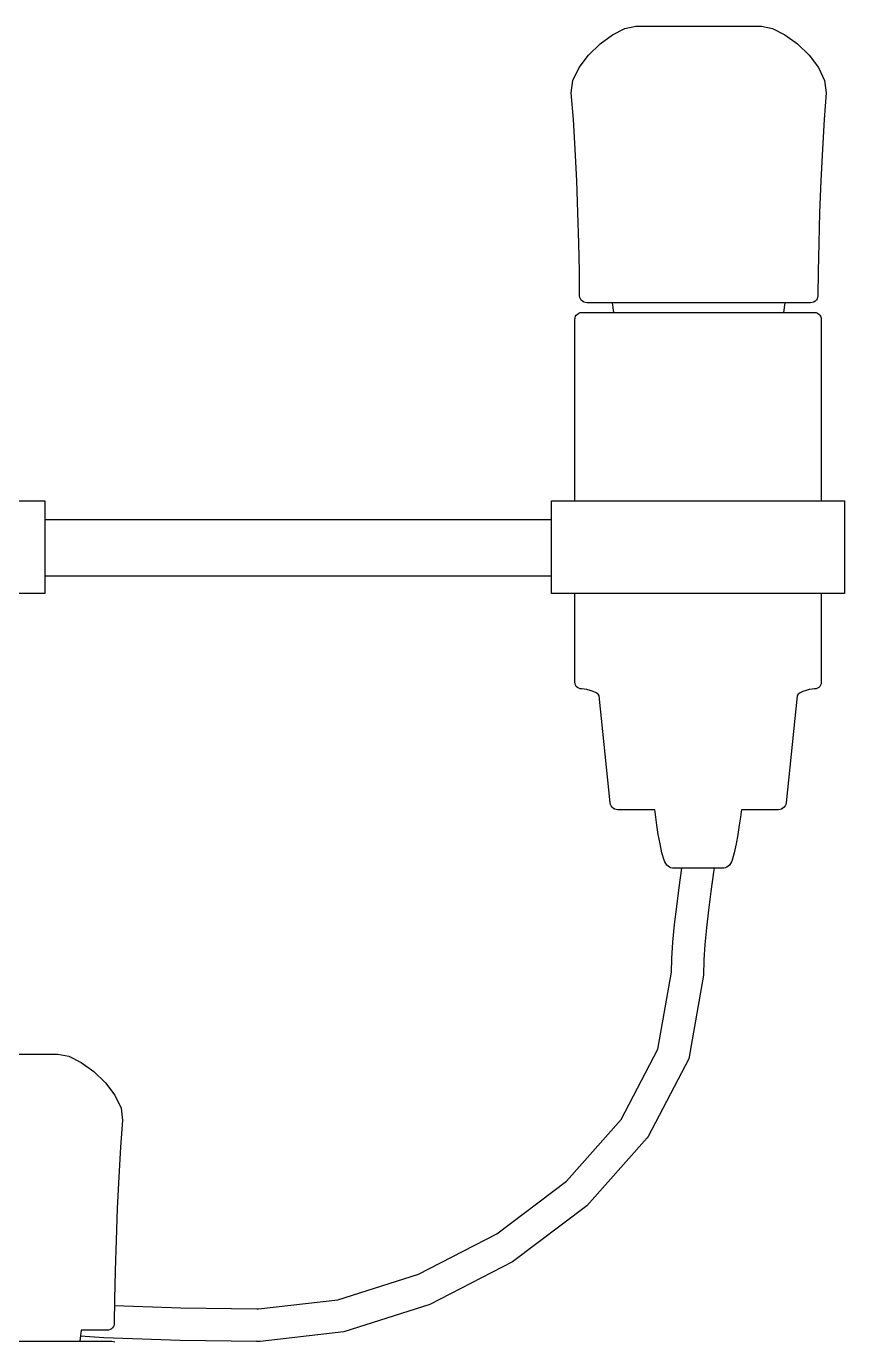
# Model space of a CAD drawing. Header units: millimetres. Extents: x 112 to 8820, y -2365 to 5002.
# Drawn here: x 1968.3 to 2046.5, y -438.8 to -313.2 of the extents above; entities that cross this region are included whole.
import ezdxf

# ---------------------------------------------------------------- set-up
doc = ezdxf.new("R2010")
doc.units = ezdxf.units.MM

# ---------------------------------------------------------------- blocks, each defined once
blk = doc.blocks.new('2097-30_el')
at = {"extrusion": (-6.81564e-18, -0.001462, 0.999999)}
for p, q in [((39.082, 35.006, 0.051), (39.2, 35.064, 0.051)), ((39.2, 35.064, 0.051), (39.305, 35.086, 0.051)), ((39.305, 35.086, 0.051), (39.337, 35.086, 0.051)), ((39.337, 35.086, 0.051), (39.405, 35.086, 0.051)), ((39.405, 35.086, 0.051), (39.503, 35.086, 0.051)), ((39.503, 35.086, 0.051), (39.627, 35.086, 0.051)), ((39.627, 35.086, 0.051), (39.769, 35.086, 0.051)), ((39.769, 35.086, 0.051), (39.918, 35.086, 0.051)), ((39.918, 35.086, 0.051), (40.067, 35.086, 0.051)), ((40.067, 35.086, 0.051), (40.206, 35.086, 0.051)), ((40.206, 35.086, 0.051), (40.325, 35.086, 0.051)), ((40.325, 35.086, 0.051), (40.418, 35.086, 0.051)), ((40.418, 35.086, 0.051), (40.478, 35.086, 0.051)), ((40.478, 35.086, 0.051), (40.503, 35.086, 0.051)), ((40.503, 35.086, 0.051), (40.608, 35.064, 0.051)), ((40.608, 35.064, 0.051), (40.726, 35.006, 0.051)), ((38.851, 34.812, 0.051), (38.962, 34.919, 0.051)), ((38.962, 34.919, 0.051), (39.082, 35.006, 0.051)), ((40.726, 35.006, 0.051), (40.847, 34.919, 0.051)), ((40.847, 34.919, 0.051), (40.958, 34.812, 0.051)), ((38.761, 34.693, 0.051), (38.851, 34.812, 0.051)), ((40.958, 34.812, 0.051), (41.048, 34.693, 0.051)), ((38.703, 34.57, 0.051), (38.761, 34.693, 0.051)), ((41.048, 34.693, 0.051), (41.107, 34.57, 0.051)), ((38.687, 34.452, 0.05), (38.703, 34.57, 0.051)), ((41.107, 34.57, 0.051), (41.122, 34.452, 0.05)), ((38.707, 34.196, 0.05), (38.687, 34.452, 0.05)), ((41.122, 34.452, 0.05), (41.102, 34.196, 0.05)), ((38.724, 33.912, 0.05), (38.707, 34.196, 0.05)), ((41.102, 34.196, 0.05), (41.085, 33.912, 0.05)), ((38.739, 33.612, 0.049), (38.724, 33.912, 0.05)), ((41.085, 33.912, 0.05), (41.071, 33.612, 0.049)), ((38.75, 33.309, 0.049), (38.739, 33.612, 0.049)), ((41.071, 33.612, 0.049), (41.059, 33.309, 0.049)), ((38.759, 33.016, 0.048), (38.75, 33.309, 0.049)), ((41.059, 33.309, 0.049), (41.051, 33.016, 0.048)), ((38.764, 32.746, 0.048), (38.759, 33.016, 0.048)), ((41.051, 33.016, 0.048), (41.045, 32.746, 0.048)), ((38.767, 32.512, 0.048), (38.764, 32.746, 0.048)), ((41.045, 32.746, 0.048), (41.042, 32.512, 0.048)), ((38.769, 32.497, 0.048), (38.767, 32.512, 0.048)), ((38.775, 32.483, 0.047), (38.769, 32.497, 0.048)), ((38.783, 32.471, 0.047), (38.775, 32.483, 0.047)), ((38.793, 32.461, 0.047), (38.783, 32.471, 0.047)), ((38.806, 32.453, 0.047), (38.793, 32.461, 0.047)), ((38.821, 32.449, 0.047), (38.806, 32.453, 0.047)), ((38.836, 32.447, 0.047), (38.821, 32.449, 0.047)), ((38.893, 32.447, 0.047), (38.836, 32.447, 0.047)), ((39.014, 32.447, 0.047), (38.893, 32.447, 0.047)), ((40.727, 32.447, 0.047), (39.014, 32.447, 0.047)), ((39.094, 32.354, 0.047), (39.081, 32.447, 0.047)), ((40.727, 32.447, 0.047), (40.714, 32.354, 0.047)), ((40.822, 32.447, 0.047), (40.727, 32.447, 0.047)), ((40.929, 32.447, 0.047), (40.822, 32.447, 0.047)), ((40.973, 32.447, 0.047), (40.929, 32.447, 0.047)), ((40.988, 32.449, 0.047), (40.973, 32.447, 0.047)), ((41.003, 32.453, 0.047), (40.988, 32.449, 0.047)), ((41.016, 32.461, 0.047), (41.003, 32.453, 0.047)), ((41.026, 32.471, 0.047), (41.016, 32.461, 0.047)), ((41.035, 32.483, 0.047), (41.026, 32.471, 0.047)), ((41.04, 32.497, 0.048), (41.035, 32.483, 0.047)), ((41.042, 32.512, 0.048), (41.04, 32.497, 0.048))]:
    blk.add_line(p, q, dxfattribs=at)
at = {"extrusion": (-1.40615e-17, -0.001462, 0.999999)}
for p, q in [((38.721, 32.288, 0.047), (38.723, 32.303, 0.047)), ((38.721, 30.556, 0.045), (38.721, 32.288, 0.047)), ((38.723, 32.303, 0.047), (38.728, 32.317, 0.047)), ((38.728, 32.317, 0.047), (38.735, 32.329, 0.047)), ((38.735, 32.329, 0.047), (38.746, 32.339, 0.047)), ((38.746, 32.339, 0.047), (38.758, 32.347, 0.047)), ((38.758, 32.347, 0.047), (38.772, 32.352, 0.047)), ((38.772, 32.352, 0.047), (38.787, 32.354, 0.047)), ((38.787, 32.354, 0.047), (38.817, 32.354, 0.047)), ((38.817, 32.354, 0.047), (38.895, 32.354, 0.047)), ((38.895, 32.354, 0.047), (39.016, 32.354, 0.047)), ((39.016, 32.354, 0.047), (39.176, 32.354, 0.047)), ((39.176, 32.354, 0.047), (39.368, 32.354, 0.047)), ((39.368, 32.354, 0.047), (39.582, 32.354, 0.047)), ((39.582, 32.354, 0.047), (39.811, 32.354, 0.047)), ((39.811, 32.354, 0.047), (40.043, 32.354, 0.047)), ((40.043, 32.354, 0.047), (40.269, 32.354, 0.047)), ((40.269, 32.354, 0.047), (40.479, 32.354, 0.047)), ((40.479, 32.354, 0.047), (40.664, 32.354, 0.047)), ((40.664, 32.354, 0.047), (40.815, 32.354, 0.047)), ((40.815, 32.354, 0.047), (40.926, 32.354, 0.047)), ((40.926, 32.354, 0.047), (40.992, 32.354, 0.047)), ((40.992, 32.354, 0.047), (41.01, 32.354, 0.047)), ((41.01, 32.354, 0.047), (41.025, 32.352, 0.047)), ((41.025, 32.352, 0.047), (41.039, 32.347, 0.047)), ((41.039, 32.347, 0.047), (41.051, 32.339, 0.047)), ((41.051, 32.339, 0.047), (41.061, 32.329, 0.047)), ((41.061, 32.329, 0.047), (41.069, 32.317, 0.047)), ((41.069, 32.317, 0.047), (41.074, 32.303, 0.047)), ((41.074, 32.303, 0.047), (41.075, 32.288, 0.047)), ((41.075, 32.288, 0.047), (41.075, 30.556, 0.045)), ((38.721, 28.824, 0.042), (38.721, 29.669, 0.043)), ((41.075, 29.669, 0.043), (41.075, 28.824, 0.042)), ((38.723, 28.809, 0.042), (38.721, 28.824, 0.042)), ((38.728, 28.795, 0.042), (38.723, 28.809, 0.042)), ((38.735, 28.783, 0.042), (38.728, 28.795, 0.042)), ((38.746, 28.773, 0.042), (38.735, 28.783, 0.042)), ((38.758, 28.765, 0.042), (38.746, 28.773, 0.042)), ((38.772, 28.76, 0.042), (38.758, 28.765, 0.042)), ((41.039, 28.765, 0.042), (41.025, 28.76, 0.042)), ((41.051, 28.773, 0.042), (41.039, 28.765, 0.042)), ((41.061, 28.783, 0.042), (41.051, 28.773, 0.042)), ((41.069, 28.795, 0.042), (41.061, 28.783, 0.042)), ((41.074, 28.809, 0.042), (41.069, 28.795, 0.042)), ((41.075, 28.824, 0.042), (41.074, 28.809, 0.042)), ((38.787, 28.759, 0.042), (38.772, 28.76, 0.042)), ((38.809, 28.757, 0.042), (38.787, 28.759, 0.042)), ((38.836, 28.752, 0.042), (38.809, 28.757, 0.042)), ((38.867, 28.745, 0.042), (38.836, 28.752, 0.042)), ((38.897, 28.735, 0.042), (38.867, 28.745, 0.042)), ((38.924, 28.722, 0.042), (38.897, 28.735, 0.042)), ((38.944, 28.709, 0.042), (38.924, 28.722, 0.042)), ((38.952, 28.693, 0.042), (38.944, 28.709, 0.042)), ((39.058, 27.671, 0.04), (38.952, 28.693, 0.042)), ((40.845, 28.693, 0.042), (40.739, 27.671, 0.04)), ((40.853, 28.709, 0.042), (40.845, 28.693, 0.042)), ((40.872, 28.722, 0.042), (40.853, 28.709, 0.042)), ((40.899, 28.735, 0.042), (40.872, 28.722, 0.042)), ((40.929, 28.745, 0.042), (40.899, 28.735, 0.042)), ((40.96, 28.752, 0.042), (40.929, 28.745, 0.042)), ((40.988, 28.757, 0.042), (40.96, 28.752, 0.042)), ((41.01, 28.759, 0.042), (40.988, 28.757, 0.042)), ((41.025, 28.76, 0.042), (41.01, 28.759, 0.042)), ((39.061, 27.656, 0.04), (39.058, 27.671, 0.04)), ((39.067, 27.642, 0.04), (39.061, 27.656, 0.04)), ((39.076, 27.63, 0.04), (39.067, 27.642, 0.04)), ((40.729, 27.642, 0.04), (40.72, 27.63, 0.04)), ((40.735, 27.656, 0.04), (40.729, 27.642, 0.04)), ((40.739, 27.671, 0.04), (40.735, 27.656, 0.04)), ((39.087, 27.62, 0.04), (39.076, 27.63, 0.04)), ((39.1, 27.612, 0.04), (39.087, 27.62, 0.04)), ((39.115, 27.607, 0.04), (39.1, 27.612, 0.04)), ((39.13, 27.606, 0.04), (39.115, 27.607, 0.04)), ((39.151, 27.606, 0.04), (39.13, 27.606, 0.04)), ((39.205, 27.606, 0.04), (39.151, 27.606, 0.04)), ((39.289, 27.606, 0.04), (39.205, 27.606, 0.04)), ((39.399, 27.606, 0.04), (39.289, 27.606, 0.04)), ((39.484, 27.606, 0.04), (39.399, 27.606, 0.04)), ((39.487, 27.586, 0.04), (39.484, 27.606, 0.04)), ((39.494, 27.534, 0.04), (39.487, 27.586, 0.04)), ((39.505, 27.459, 0.04), (39.494, 27.534, 0.04)), ((40.303, 27.534, 0.04), (40.292, 27.459, 0.04)), ((40.31, 27.586, 0.04), (40.303, 27.534, 0.04)), ((40.312, 27.606, 0.04), (40.31, 27.586, 0.04)), ((40.427, 27.606, 0.04), (40.312, 27.606, 0.04)), ((40.531, 27.606, 0.04), (40.427, 27.606, 0.04)), ((40.608, 27.606, 0.04), (40.531, 27.606, 0.04)), ((40.654, 27.606, 0.04), (40.608, 27.606, 0.04)), ((40.666, 27.606, 0.04), (40.654, 27.606, 0.04)), ((40.682, 27.607, 0.04), (40.666, 27.606, 0.04)), ((40.696, 27.612, 0.04), (40.682, 27.607, 0.04)), ((40.709, 27.62, 0.04), (40.696, 27.612, 0.04)), ((40.72, 27.63, 0.04), (40.709, 27.62, 0.04)), ((39.518, 27.37, 0.04), (39.505, 27.459, 0.04)), ((40.292, 27.459, 0.04), (40.278, 27.37, 0.04)), ((39.535, 27.279, 0.04), (39.518, 27.37, 0.04)), ((39.553, 27.193, 0.04), (39.535, 27.279, 0.04)), ((40.262, 27.279, 0.04), (40.243, 27.193, 0.04)), ((40.278, 27.37, 0.04), (40.262, 27.279, 0.04)), ((39.573, 27.124, 0.04), (39.553, 27.193, 0.04)), ((40.243, 27.193, 0.04), (40.223, 27.124, 0.04)), ((39.58, 27.107, 0.04), (39.573, 27.124, 0.04)), ((39.589, 27.091, 0.04), (39.58, 27.107, 0.04)), ((39.599, 27.077, 0.04), (39.589, 27.091, 0.04)), ((39.611, 27.066, 0.04), (39.599, 27.077, 0.04)), ((39.624, 27.057, 0.04), (39.611, 27.066, 0.04)), ((39.638, 27.051, 0.04), (39.624, 27.057, 0.04)), ((39.653, 27.049, 0.04), (39.638, 27.051, 0.04)), ((39.66, 27.049, 0.04), (39.653, 27.049, 0.04)), ((39.677, 27.049, 0.04), (39.66, 27.049, 0.04)), ((39.704, 27.049, 0.04), (39.677, 27.049, 0.04)), ((39.739, 27.049, 0.04), (39.704, 27.049, 0.04)), ((39.781, 27.049, 0.04), (39.739, 27.049, 0.04)), ((39.829, 27.049, 0.04), (39.781, 27.049, 0.04)), ((39.879, 27.049, 0.04), (39.829, 27.049, 0.04)), ((39.93, 27.049, 0.04), (39.879, 27.049, 0.04)), ((39.98, 27.049, 0.04), (39.93, 27.049, 0.04)), ((40.026, 27.049, 0.04), (39.98, 27.049, 0.04)), ((40.067, 27.049, 0.04), (40.026, 27.049, 0.04)), ((40.1, 27.049, 0.04), (40.067, 27.049, 0.04)), ((40.125, 27.049, 0.04), (40.1, 27.049, 0.04)), ((40.139, 27.049, 0.04), (40.125, 27.049, 0.04)), ((40.143, 27.049, 0.04), (40.139, 27.049, 0.04)), ((40.158, 27.051, 0.04), (40.143, 27.049, 0.04)), ((40.172, 27.057, 0.04), (40.158, 27.051, 0.04)), ((40.185, 27.066, 0.04), (40.172, 27.057, 0.04)), ((40.197, 27.077, 0.04), (40.185, 27.066, 0.04)), ((40.207, 27.091, 0.04), (40.197, 27.077, 0.04)), ((40.216, 27.107, 0.04), (40.207, 27.091, 0.04)), ((40.223, 27.124, 0.04), (40.216, 27.107, 0.04))]:
    blk.add_line(p, q, dxfattribs=at)
at = {"extrusion": (2.53485e-19, -0.001462, 0.999999)}
for p, q in [((33.415, 30.556, 0.045), (33.554, 30.556, 0.045)), ((33.415, 30.556, 0.045), (33.554, 30.556, 0.045)), ((33.554, 30.556, 0.045), (33.637, 30.556, 0.045)), ((33.554, 30.556, 0.045), (33.637, 30.556, 0.045)), ((33.637, 30.556, 0.045), (33.66, 30.556, 0.045)), ((33.637, 30.556, 0.045), (33.66, 30.556, 0.045)), ((33.66, 30.556, 0.045), (33.66, 30.376, 0.044)), ((33.66, 30.556, 0.045), (33.66, 29.835, 0.044)), ((38.498, 30.376, 0.044), (38.498, 30.556, 0.045)), ((38.498, 30.556, 0.045), (38.536, 30.556, 0.045)), ((38.498, 29.835, 0.044), (38.498, 30.556, 0.045)), ((38.498, 30.556, 0.045), (38.536, 30.556, 0.045)), ((38.536, 30.556, 0.045), (38.634, 30.556, 0.045)), ((38.536, 30.556, 0.045), (38.634, 30.556, 0.045)), ((38.634, 30.556, 0.045), (38.787, 30.556, 0.045)), ((38.634, 30.556, 0.045), (38.787, 30.556, 0.045)), ((38.787, 30.556, 0.045), (38.989, 30.556, 0.045)), ((38.787, 30.556, 0.045), (38.989, 30.556, 0.045)), ((38.989, 30.556, 0.045), (39.23, 30.556, 0.045)), ((38.989, 30.556, 0.045), (39.23, 30.556, 0.045)), ((39.23, 30.556, 0.045), (39.5, 30.556, 0.045)), ((39.23, 30.556, 0.045), (39.5, 30.556, 0.045)), ((39.5, 30.556, 0.045), (39.788, 30.556, 0.045)), ((39.5, 30.556, 0.045), (39.788, 30.556, 0.045)), ((39.788, 30.556, 0.045), (40.081, 30.556, 0.045)), ((39.788, 30.556, 0.045), (40.081, 30.556, 0.045)), ((40.081, 30.556, 0.045), (40.366, 30.556, 0.045)), ((40.081, 30.556, 0.045), (40.366, 30.556, 0.045)), ((40.366, 30.556, 0.045), (40.63, 30.556, 0.045)), ((40.366, 30.556, 0.045), (40.63, 30.556, 0.045)), ((40.63, 30.556, 0.045), (40.862, 30.556, 0.045)), ((40.63, 30.556, 0.045), (40.862, 30.556, 0.045)), ((40.862, 30.556, 0.045), (41.052, 30.556, 0.045)), ((40.862, 30.556, 0.045), (41.052, 30.556, 0.045)), ((41.052, 30.556, 0.045), (41.192, 30.556, 0.045)), ((41.052, 30.556, 0.045), (41.192, 30.556, 0.045)), ((41.192, 30.556, 0.045), (41.275, 30.556, 0.045)), ((41.192, 30.556, 0.045), (41.275, 30.556, 0.045)), ((41.275, 30.556, 0.045), (41.298, 30.556, 0.045)), ((41.275, 30.556, 0.045), (41.298, 30.556, 0.045)), ((41.298, 30.556, 0.045), (41.298, 29.669, 0.043)), ((41.298, 30.556, 0.045), (41.298, 29.669, 0.043)), ((33.66, 30.376, 0.044), (38.498, 30.376, 0.044)), ((33.66, 30.376, 0.044), (38.498, 30.376, 0.044)), ((38.498, 29.835, 0.044), (33.66, 29.835, 0.044)), ((33.66, 29.835, 0.044), (33.66, 29.669, 0.043)), ((38.498, 29.835, 0.044), (33.66, 29.835, 0.044)), ((33.66, 29.835, 0.044), (33.66, 29.669, 0.043)), ((38.498, 29.669, 0.043), (38.498, 29.835, 0.044)), ((38.498, 29.669, 0.043), (38.498, 29.835, 0.044)), ((33.554, 29.669, 0.043), (33.415, 29.669, 0.043)), ((33.554, 29.669, 0.043), (33.415, 29.669, 0.043)), ((33.637, 29.669, 0.043), (33.554, 29.669, 0.043)), ((33.637, 29.669, 0.043), (33.554, 29.669, 0.043)), ((33.66, 29.669, 0.043), (33.637, 29.669, 0.043)), ((33.66, 29.669, 0.043), (33.637, 29.669, 0.043)), ((38.536, 29.669, 0.043), (38.498, 29.669, 0.043)), ((38.536, 29.669, 0.043), (38.498, 29.669, 0.043)), ((38.634, 29.669, 0.043), (38.536, 29.669, 0.043)), ((38.634, 29.669, 0.043), (38.536, 29.669, 0.043)), ((38.787, 29.669, 0.043), (38.634, 29.669, 0.043)), ((38.787, 29.669, 0.043), (38.634, 29.669, 0.043)), ((38.989, 29.669, 0.043), (38.787, 29.669, 0.043)), ((38.989, 29.669, 0.043), (38.787, 29.669, 0.043)), ((39.23, 29.669, 0.043), (38.989, 29.669, 0.043)), ((39.23, 29.669, 0.043), (38.989, 29.669, 0.043)), ((39.5, 29.669, 0.043), (39.23, 29.669, 0.043)), ((39.5, 29.669, 0.043), (39.23, 29.669, 0.043)), ((39.788, 29.669, 0.043), (39.5, 29.669, 0.043)), ((39.788, 29.669, 0.043), (39.5, 29.669, 0.043)), ((40.081, 29.669, 0.043), (39.788, 29.669, 0.043)), ((40.081, 29.669, 0.043), (39.788, 29.669, 0.043)), ((40.366, 29.669, 0.043), (40.081, 29.669, 0.043)), ((40.366, 29.669, 0.043), (40.081, 29.669, 0.043)), ((40.63, 29.669, 0.043), (40.366, 29.669, 0.043)), ((40.63, 29.669, 0.043), (40.366, 29.669, 0.043)), ((40.862, 29.669, 0.043), (40.63, 29.669, 0.043)), ((40.862, 29.669, 0.043), (40.63, 29.669, 0.043)), ((41.052, 29.669, 0.043), (40.862, 29.669, 0.043)), ((41.052, 29.669, 0.043), (40.862, 29.669, 0.043)), ((41.192, 29.669, 0.043), (41.052, 29.669, 0.043)), ((41.192, 29.669, 0.043), (41.052, 29.669, 0.043)), ((41.275, 29.669, 0.043), (41.192, 29.669, 0.043)), ((41.275, 29.669, 0.043), (41.192, 29.669, 0.043)), ((41.298, 29.669, 0.043), (41.275, 29.669, 0.043)), ((41.298, 29.669, 0.043), (41.275, 29.669, 0.043))]:
    blk.add_line(p, q, dxfattribs=at)
at = {"extrusion": (2.99603e-19, -0.001462, 0.999999)}
for p, q in [((39.719, 26.864, 0.039), (39.744, 27.048, 0.04)), ((39.744, 27.048, 0.04), (39.745, 27.049, 0.04)), ((40.047, 27.008, 0.039), (40.021, 26.825, 0.039)), ((40.053, 27.049, 0.04), (40.047, 27.008, 0.039)), ((39.695, 26.683, 0.039), (39.719, 26.864, 0.039)), ((40.021, 26.825, 0.039), (39.998, 26.648, 0.039)), ((39.674, 26.509, 0.039), (39.695, 26.683, 0.039)), ((39.998, 26.648, 0.039), (39.978, 26.478, 0.039)), ((39.658, 26.342, 0.039), (39.674, 26.509, 0.039)), ((39.978, 26.478, 0.039), (39.963, 26.319, 0.038)), ((39.648, 26.186, 0.038), (39.658, 26.342, 0.039)), ((39.963, 26.319, 0.038), (39.953, 26.172, 0.038)), ((39.644, 26.055, 0.038), (39.648, 26.186, 0.038)), ((39.953, 26.172, 0.038), (39.949, 26.027, 0.038)), ((39.515, 25.318, 0.037), (39.644, 26.055, 0.038)), ((39.949, 26.027, 0.038), (39.809, 25.226, 0.037)), ((39.164, 24.648, 0.036), (39.515, 25.318, 0.037)), ((39.809, 25.226, 0.037), (39.421, 24.485, 0.036)), ((38.641, 24.059, 0.035), (39.164, 24.648, 0.036)), ((39.411, 24.473, 0.036), (38.834, 23.824, 0.035)), ((39.421, 24.485, 0.036), (39.411, 24.473, 0.036)), ((37.976, 23.556, 0.034), (38.641, 24.059, 0.035)), ((38.834, 23.824, 0.035), (38.126, 23.288, 0.034)), ((37.229, 23.17, 0.034), (37.976, 23.556, 0.034)), ((38.126, 23.288, 0.034), (37.336, 22.88, 0.033)), ((36.456, 22.925, 0.034), (37.229, 23.17, 0.034)), ((34.324, 22.871, 0.033), (34.958, 22.848, 0.033)), ((35.7, 22.839, 0.033), (36.456, 22.925, 0.034)), ((37.336, 22.88, 0.033), (36.514, 22.619, 0.033)), ((34.958, 22.848, 0.033), (35.683, 22.839, 0.033)), ((35.683, 22.839, 0.033), (35.7, 22.839, 0.033)), ((36.514, 22.619, 0.033), (35.716, 22.528, 0.033)), ((34.221, 22.564, 0.033), (33.999, 22.578, 0.033)), ((34.952, 22.537, 0.033), (34.221, 22.564, 0.033)), ((35.682, 22.528, 0.033), (34.952, 22.537, 0.033)), ((35.716, 22.528, 0.033), (35.682, 22.528, 0.033))]:
    blk.add_line(p, q, dxfattribs=at)
at = {"extrusion": (2.39522e-19, -0.001462, 0.999999)}
for p, q in [((33.344, 25.273, 0.037), (33.483, 25.273, 0.037)), ((33.483, 25.273, 0.037), (33.602, 25.273, 0.037)), ((33.602, 25.273, 0.037), (33.696, 25.273, 0.037)), ((33.696, 25.273, 0.037), (33.757, 25.273, 0.037)), ((33.757, 25.273, 0.037), (33.782, 25.273, 0.037)), ((33.782, 25.273, 0.037), (33.887, 25.252, 0.037)), ((33.887, 25.252, 0.037), (34.006, 25.193, 0.037)), ((34.006, 25.193, 0.037), (34.126, 25.107, 0.037)), ((34.126, 25.107, 0.037), (34.237, 24.999, 0.037)), ((34.237, 24.999, 0.037), (34.328, 24.88, 0.036)), ((34.328, 24.88, 0.036), (34.387, 24.757, 0.036)), ((34.387, 24.757, 0.036), (34.402, 24.64, 0.036)), ((34.402, 24.64, 0.036), (34.382, 24.384, 0.036)), ((34.382, 24.384, 0.036), (34.365, 24.099, 0.035)), ((34.365, 24.099, 0.035), (34.35, 23.799, 0.035)), ((34.35, 23.799, 0.035), (34.339, 23.496, 0.034)), ((34.339, 23.496, 0.034), (34.33, 23.203, 0.034)), ((34.33, 23.203, 0.034), (34.325, 22.933, 0.034)), ((34.325, 22.933, 0.034), (34.322, 22.699, 0.033)), ((34.007, 22.635, 0.033), (33.993, 22.53, 0.033)), ((34.098, 22.635, 0.033), (34.007, 22.635, 0.033)), ((34.208, 22.635, 0.033), (34.098, 22.635, 0.033)), ((34.253, 22.635, 0.033), (34.208, 22.635, 0.033)), ((34.268, 22.636, 0.033), (34.253, 22.635, 0.033)), ((34.283, 22.641, 0.033), (34.268, 22.636, 0.033)), ((34.295, 22.648, 0.033), (34.283, 22.641, 0.033)), ((34.306, 22.658, 0.033), (34.295, 22.648, 0.033)), ((34.314, 22.67, 0.033), (34.306, 22.658, 0.033)), ((34.32, 22.684, 0.033), (34.314, 22.67, 0.033)), ((34.322, 22.699, 0.033), (34.32, 22.684, 0.033))]:
    blk.add_line(p, q, dxfattribs=at)
at = {"extrusion": (-3.79457e-18, -0.001462, 0.999999)}
for p, q in [((33.326, 22.53, 0.033), (33.553, 22.53, 0.033)), ((33.553, 22.53, 0.033), (33.763, 22.53, 0.033)), ((33.763, 22.53, 0.033), (33.948, 22.53, 0.033)), ((33.948, 22.53, 0.033), (34.1, 22.53, 0.033)), ((34.1, 22.53, 0.033), (34.212, 22.53, 0.033)), ((34.212, 22.53, 0.033), (34.279, 22.53, 0.033)), ((34.279, 22.53, 0.033), (34.299, 22.53, 0.033)), ((34.299, 22.53, 0.033), (34.314, 22.528, 0.033)), ((34.314, 22.528, 0.033), (34.328, 22.524, 0.033))]:
    blk.add_line(p, q, dxfattribs=at)

msp = doc.modelspace()

# ---------------------------------------------------------------- block references
at = {"color": 0, "xscale": 10, "yscale": 10, "zscale": 10}
msp.add_blockref('2097-30_el', (1633.49, -664.02, -1.52), dxfattribs=at)

doc.saveas('drawing.dxf')
